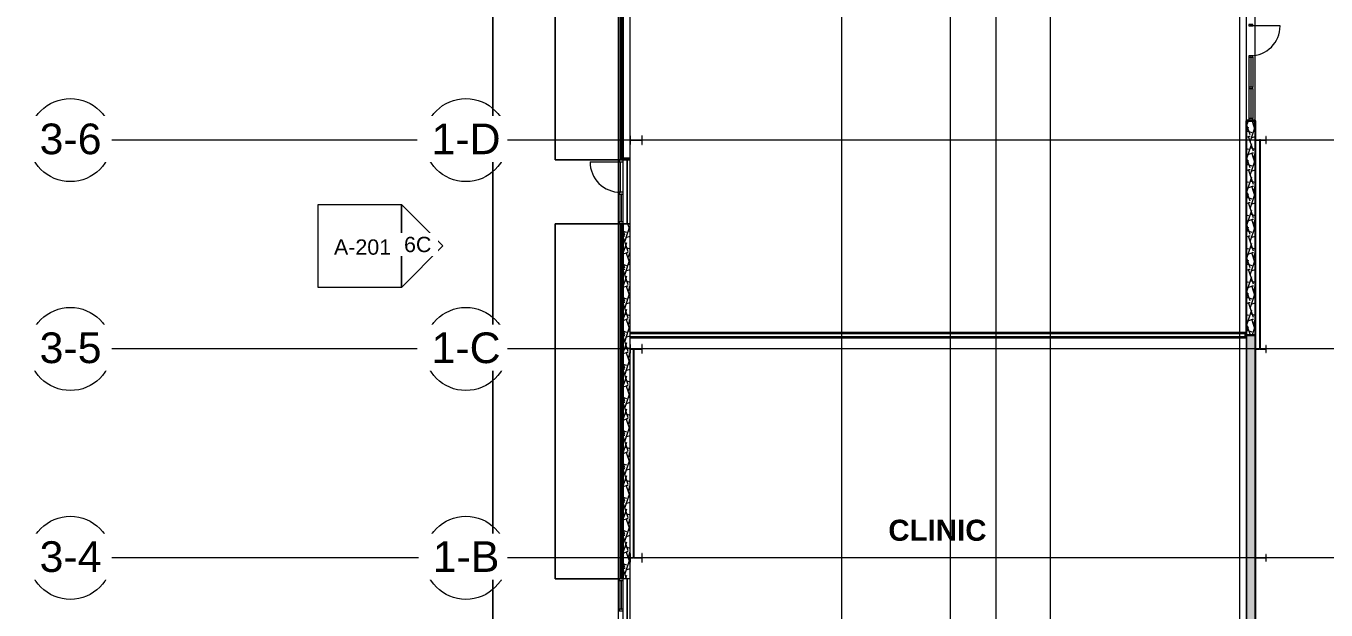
# Model space of a CAD drawing. Header units: inches. Extents: x 25369 to 33163, y -23509 to -20274.
# Drawn here: x 27303 to 28804, y -22169 to -21494 of the extents above; entities that cross this region are included whole.
import ezdxf

# ---------------------------------------------------------------- set-up
doc = ezdxf.new("R2010")
doc.units = ezdxf.units.IN
doc.header["$MEASUREMENT"] = 0
doc.linetypes.add('Grid Line 1_2_', pattern=[0.875, 0.5, -0.125, 0.125, -0.125])
for name, color, linetype, lineweight in [('A-DOOR', 31, 'Continuous', 13), ('A-FLOR', 192, 'Continuous', 13), ('A-GLAZ-CURT', 52, 'Continuous', 13), ('A-GLAZ-CWMG', 51, 'Continuous', 13), ('A-SITE-ROAD', 130, 'Continuous', 70), ('A-SITE-SWLK', 140, 'Continuous', 70), ('A-WALL', 113, 'Continuous', 13), ('A-WALL-PATT', 111, 'Continuous', 25), ('C-TOPO', 7, 'Continuous', 13), ('G-ANNO-SYMB', 111, 'Continuous', 9), ('I-WALL', 2, 'Continuous', 13), ('L-SITE-WALL', 31, 'Continuous', 13), ('M-AREA-IDEN', 171, 'Continuous', 9), ('S-BEAM', 12, 'Continuous', 13), ('S-COLS', 52, 'Continuous', 13), ('S-GRID', 1, 'Continuous', 9), ('S-GRID-IDEN', 1, 'Continuous', 9)]:
    doc.layers.add(name, color=color, linetype=linetype, lineweight=lineweight)
doc.styles.add('Arial', font='arial.ttf', dxfattribs={"height": 35.407186})
doc.styles.add('Arial_1', font='arial.ttf', dxfattribs={"height": 17.703593})
doc.styles.add('Arial_B', font='arialbd.ttf', dxfattribs={"height": 24.354149})
pattern_1 = [(45, (5931.104, 0), (-19.00703, 19.00703), []), (45, (5931.104, 28.8), (-19.00703, 19.00703), [])]
pattern_2 = [(161.57, (5932.064, 0.96), (-7.6802237, -0.0009796), [0, -54.643, 6.067, 0]), (18.43, (5930.144, 0.96), (-7.6802237, 0.0009796), [0, -54.643, 6.067, 0]), (108.43, (5932.064, 0.96), (3.8382953, -19.20136532), [18.211, -42.499]), (71.57, (5930.144, 0.96), (3.8382953, 19.20136532), [18.211, -42.499])]
pattern_3 = [(0, (5931.104, 0), (61.44, 15.36), [2.534, -43.546, 2.534, -43.546, -245.76]), (0, (5931.104, 0), (61.44, 15.36), [-92.16, 2.534, -89.626, 2.534, -43.546, -107.52]), (0, (5931.104, 0), (61.44, 15.36), [-230.4, 2.534, -28.186, 2.534, -74.266]), (120, (5954.144, 7.68), (-44.02215, 45.528601), [2.534, -43.546, 2.534, -43.546, -245.76]), (120, (5954.144, 7.68), (-44.02215, 45.528601), [-92.16, 2.534, -89.626, 2.534, -43.546, -107.52]), (120, (5954.144, 7.68), (-44.02215, 45.528601), [-230.4, 2.534, -28.186, 2.534, -74.266]), (240, (5961.824, 38.4), (-17.41785, -60.888601), [2.534, -43.546, 2.534, -43.546, -245.76]), (240, (5961.824, 38.4), (-17.41785, -60.888601), [-92.16, 2.534, -89.626, 2.534, -43.546, -107.52]), (240, (5961.824, 38.4), (-17.41785, -60.888601), [-230.4, 2.534, -28.186, 2.534, -74.266])]

# ---------------------------------------------------------------- blocks, each defined once
blk = doc.blocks.new('Struct_Xcel_Sports Complex_rvt-2-Overall Floor Plan')
at = {"layer": 'A-FLOR', "color": 43, "lineweight": 9}
for p, q in [((22066.1, -21648.9), (22066.1, -21647.2)), ((22066.1, -21722.9), (22066.1, -21649.2)), ((22066.1, -22342.7), (22066.1, -22132.8))]:
    blk.add_line(p, q, dxfattribs=at)
at = {"layer": 'L-SITE-WALL', "color": 43, "lineweight": 9}
for p, q in [((22058.1, -21649.4), (22058.1, -21182.1)), ((22058.1, -21686.6), (22058.1, -21651.4)), ((22066.1, -21647.2), (22066.1, -21648.9)), ((22066.1, -21649.2), (22066.1, -21722.9)), ((22058.1, -22133.1), (22058.1, -21722.7)), ((22066.1, -22132.8), (22066.1, -22342.7))]:
    blk.add_line(p, q, dxfattribs=at)
blk = doc.blocks.new('Girt_C - 8_D-1405510-Overall Floor Plan')
at = {"layer": 'S-BEAM', "color": 43, "lineweight": 9}
for p, q in [((22061.6, -21143.7), (22061.6, -21646.8)), ((22069.6, -21380.1), (22069.6, -21148.8)), ((22069.6, -21621.3), (22069.6, -21390.1)), ((22069.6, -21646.8), (22069.6, -21631.3)), ((22069.3, -21647.2), (22062, -21647.2))]:
    blk.add_line(p, q, dxfattribs=at)
blk = doc.blocks.new('Door_Single_Storefront - one-1371400-Overall Floor Plan')
at = {"layer": 'A-DOOR', "color": 43, "lineweight": 9}
blk.add_line((-17.59375, -35.1875), (-17.59375, 0), dxfattribs=at)
blk.add_arc((-17.59375, 0), 35.1875, 270, 0, dxfattribs=at)
blk = doc.blocks.new('System Panel - INSULATED LOW-E GLAZING _SEE ELEVATIONS FOR U-FACTOR_ SHGC_ _ LT_-1354328-Overall Floor Plan')
at = {"layer": 'A-GLAZ-CURT', "color": 7}
for p, q in [((16.03125, 1.25), (-16.03125, 1.25)), ((-16.03125, 1.25), (-16.03125, 0.25)), ((-16.03125, 0.25), (16.03125, 0.25)), ((16.03125, 0.25), (16.03125, 1.25))]:
    blk.add_line(p, q, dxfattribs=at)
at = {"layer": 'A-GLAZ-CURT', "color": 10, "lineweight": 9}
for p, q in [((-16.03125, 0.25), (-16.03125, 1.25)), ((16.03125, 1.25), (-16.03125, 1.25)), ((-16.03125, 0.25), (16.03125, 0.25)), ((16.03125, 1.25), (16.03125, 0.25))]:
    blk.add_line(p, q, dxfattribs=at)
blk = doc.blocks.new('Rectangular Mullion - Exterior 2_ x 4_5_-1354325-Overall Floor Plan')
at = {"layer": 'A-GLAZ-CWMG', "color": 43, "lineweight": 9}
for p, q in [((22057, -21720.7), (22057, -21688.6)), ((22061.5, -21720.7), (22061.5, -21688.6))]:
    blk.add_line(p, q, dxfattribs=at)
blk = doc.blocks.new('Rectangular Mullion - Exterior 2_ x 4_5_-1212758-Overall Floor Plan')
at = {"layer": 'A-GLAZ-CWMG', "color": 7}
for p, q in [((-2, 1.5), (0, 1.5)), ((-2, -3), (-2, 1.5)), ((0, 1.5), (0, -3)), ((0, -3), (-2, -3))]:
    blk.add_line(p, q, dxfattribs=at)
blk = doc.blocks.new('Rectangular Mullion - Exterior 2_ x 4_5_-1305178-Overall Floor Plan')
at = {"layer": 'A-GLAZ-CWMG', "color": 7}
for p, q in [((0, 1.5), (-2, 1.5)), ((-2, 1.5), (-2, -3)), ((0, -3), (0, 1.5)), ((-2, -3), (0, -3))]:
    blk.add_line(p, q, dxfattribs=at)
blk = doc.blocks.new('Rectangular Mullion - Exterior 2_ x 4_5_-827470-Overall Floor Plan')
at = {"layer": 'A-GLAZ-CWMG', "color": 7}
for p, q in [((-1, 1.5), (1, 1.5)), ((-1, -3), (-1, 1.5)), ((1, 1.5), (1, -3)), ((1, -3), (-1, -3))]:
    blk.add_line(p, q, dxfattribs=at)
blk = doc.blocks.new('Round Bar - 1_-1251515-Overall Floor Plan')
at = {"layer": 'S-BEAM', "color": 43, "lineweight": 9}
for p, q in [((22796.3, -21748.2), (22796.3, -21867.6)), ((22797.3, -21867.6), (22797.3, -21748.2))]:
    blk.add_line(p, q, dxfattribs=at)
for start_param, end_param in [(0, 3.141593), (3.141593, 6.283185)]:
    blk.add_ellipse((22796.8, -21867.6), major_axis=(0.5, 0), ratio=0.829527, start_param=start_param, end_param=end_param, dxfattribs=at)
blk = doc.blocks.new('Round Bar - 1_-1251605-Overall Floor Plan')
at = {"layer": 'S-BEAM', "color": 43, "lineweight": 9}
for p, q in [((22796.3, -21626.3), (22796.3, -21749)), ((22797.3, -21749), (22797.3, -21626.3))]:
    blk.add_line(p, q, dxfattribs=at)
for start_param, end_param in [(0, 3.141593), (3.141593, 6.283185)]:
    blk.add_ellipse((22796.8, -21626.3), major_axis=(0.5, 0), ratio=0.836579, start_param=start_param, end_param=end_param, dxfattribs=at)
blk = doc.blocks.new('Round Bar - 1_-1267021-Overall Floor Plan')
at = {"layer": 'S-BEAM', "color": 43, "lineweight": 9}
for p, q in [((22073.1, -21867.7), (22073.1, -21988.9)), ((22074.1, -21988.9), (22074.1, -21867.7))]:
    blk.add_line(p, q, dxfattribs=at)
for centre, start_param, end_param in [((22073.6, -21867.7), 0, 3.141593), ((22073.6, -21867.7), 3.141593, 6.283185), ((22073.6, -22108.8), 3.926991, 5.497787)]:
    blk.add_ellipse(centre, major_axis=(0.5, 0), ratio=0.507473, start_param=start_param, end_param=end_param, dxfattribs=at)
blk = doc.blocks.new('Round Bar - 1_-1267063-Overall Floor Plan')
at = {"layer": 'S-BEAM', "color": 43, "lineweight": 9}
for p, q in [((22073.1, -21987.6), (22073.1, -22108.8)), ((22074.1, -22108.8), (22074.1, -21987.6))]:
    blk.add_line(p, q, dxfattribs=at)
for start_param, end_param in [(0, 3.141593), (3.141593, 6.283185)]:
    blk.add_ellipse((22073.6, -22108.8), major_axis=(0.5, 0), ratio=0.507473, start_param=start_param, end_param=end_param, dxfattribs=at)
blk = doc.blocks.new('System Panel - INSULATED LOW-E GLAZING _SEE ELEVATIONS FOR U-FACTOR_ SHGC_ _ LT_-1142345-Overall Floor Plan')
at = {"layer": 'A-GLAZ-CURT', "color": 7}
for p, q in [((16.53125, 1.25), (-16.53125, 1.25)), ((-16.53125, 1.25), (-16.53125, 0.25)), ((-16.53125, 0.25), (16.53125, 0.25)), ((16.53125, 0.25), (16.53125, 1.25))]:
    blk.add_line(p, q, dxfattribs=at)
at = {"layer": 'A-GLAZ-CURT', "color": 10, "lineweight": 9}
for p, q in [((-16.53125, 0.25), (-16.53125, 1.25)), ((16.53125, 1.25), (-16.53125, 1.25)), ((-16.53125, 0.25), (16.53125, 0.25)), ((16.53125, 1.25), (16.53125, 0.25))]:
    blk.add_line(p, q, dxfattribs=at)
blk = doc.blocks.new('Rectangular Mullion - Exterior 2_ x 4_5_-1135311-Overall Floor Plan')
at = {"layer": 'A-GLAZ-CWMG', "color": 43, "lineweight": 9}
for p, q in [((26123.4, -22752.2), (26123.4, -22785.3)), ((26127.9, -22752.2), (26127.9, -22785.3))]:
    blk.add_line(p, q, dxfattribs=at)
blk = doc.blocks.new('Rectangular Mullion - Exterior 2_ x 4_5_-1142372-Overall Floor Plan')
at = {"layer": 'A-GLAZ-CWMG', "color": 7}
for p, q in [((0, 1.5), (-2, 1.5)), ((-2, 1.5), (-2, -3)), ((0, -3), (0, 1.5)), ((-2, -3), (0, -3))]:
    blk.add_line(p, q, dxfattribs=at)
blk = doc.blocks.new('Rectangular Mullion - Exterior 2_ x 4_5_-1142343-Overall Floor Plan')
at = {"layer": 'A-GLAZ-CWMG', "color": 7}
for p, q in [((-1, 1.5), (1, 1.5)), ((-1, -3), (-1, 1.5)), ((1, 1.5), (1, -3)), ((1, -3), (-1, -3))]:
    blk.add_line(p, q, dxfattribs=at)
blk = doc.blocks.new('System Panel - Interior Glazing-1220293-Overall Floor Plan')
at = {"layer": 'A-GLAZ-CURT', "color": 7}
for p, q in [((17.21875, -0.5625), (-17.21875, -0.5625)), ((-17.21875, -0.5625), (-17.21875, -0.9375)), ((-17.21875, -0.9375), (17.21875, -0.9375)), ((17.21875, -0.9375), (17.21875, -0.5625))]:
    blk.add_line(p, q, dxfattribs=at)
blk = doc.blocks.new('System Panel - Interior Glazing-1870824-Overall Floor Plan')
at = {"layer": 'A-GLAZ-CURT', "color": 7}
for p, q in [((17.21875, -0.5625), (-17.21875, -0.5625)), ((-17.21875, -0.5625), (-17.21875, -0.9375)), ((-17.21875, -0.9375), (17.21875, -0.9375)), ((17.21875, -0.9375), (17.21875, -0.5625))]:
    blk.add_line(p, q, dxfattribs=at)
blk = doc.blocks.new('Rectangular Mullion - Interior 1_75_ x 4_5_-1179494-Overall Floor Plan')
at = {"layer": 'A-GLAZ-CWMG', "color": 43, "lineweight": 9}
for p, q in [((24570.5, -22362.3), (24604.9, -22362.3)), ((24570.5, -22366.8), (24604.9, -22366.8))]:
    blk.add_line(p, q, dxfattribs=at)
blk = doc.blocks.new('Rectangular Mullion - Interior 1_75_ x 4_5_-1220290-Overall Floor Plan')
at = {"layer": 'A-GLAZ-CWMG', "color": 7}
for p, q in [((-0.875, 3), (0.875, 3)), ((-0.875, -1.5), (-0.875, 3)), ((0.875, 3), (0.875, -1.5)), ((0.875, -1.5), (-0.875, -1.5))]:
    blk.add_line(p, q, dxfattribs=at)
blk = doc.blocks.new('Door_Single_Storefront - one-1371407-Overall Floor Plan')
at = {"layer": 'A-DOOR', "color": 43, "lineweight": 9}
blk.add_line((-17.21875, 34.4375), (-17.21875, 0), dxfattribs=at)
blk.add_arc((-17.21875, 0), 34.4375, 360, 90, dxfattribs=at)
blk = doc.blocks.new('Rectangular Mullion - Interior 1_75_ x 4_5_-1870858-Overall Floor Plan')
at = {"layer": 'A-GLAZ-CWMG', "color": 43, "lineweight": 9}
for p, q in [((22784.1, -21530.7), (22784.1, -21565.1)), ((22788.6, -21530.7), (22788.6, -21565.1))]:
    blk.add_line(p, q, dxfattribs=at)
blk = doc.blocks.new('Grid - Grid Head - Circle-14747-Overall Floor Plan')
at = {"layer": 'S-GRID-IDEN'}
blk.add_circle((0, 0), 0.25, dxfattribs=at)
blk = doc.blocks.new('Elevation - Detail Number-93309-Overall Floor Plan')
at = {"layer": 'G-ANNO-SYMB'}
for p, q in [((-0.25, -0.25), (-0.25, 0.25)), ((-0.25, 0.25), (0.25, 0.25)), ((0.25, 0.25), (0.25, -0.25)), ((0.25, -0.25), (-0.25, -0.25))]:
    blk.add_line(p, q, dxfattribs=at)
blk = doc.blocks.new('Elevation - Detail Number-93036-Overall Floor Plan')
at = {"layer": 'G-ANNO-SYMB'}
for p, q in [((0, 0.25), (-0.25, 0)), ((0.25, 0), (0, 0.25)), ((-0.25, 0), (0.25, 0))]:
    blk.add_line(p, q, dxfattribs=at)

msp = doc.modelspace()

# ---------------------------------------------------------------- hatches: boundary and pattern name
at = {"layer": 'A-WALL-PATT', "lineweight": 9}
h = msp.add_hatch(dxfattribs=at)
h.set_pattern_fill('FP_18', color=253, style=0, pattern_type=2)
h.set_pattern_definition(pattern_2)
h.paths.add_polyline_path([(28722.5, -21850.8), (28722.5, -21604.7), (28712.5, -21604.7), (28712.5, -21850.8), (28715.6, -21850.8)], flags=0)
h = msp.add_hatch(dxfattribs=at)
h.set_pattern_fill('FP_21', color=253, style=0, pattern_type=2)
h.set_pattern_definition([(0, (5931.104, 0), (0, 24), []), (90, (5931.104, 0), (-24, 1e-15), [])])
h.paths.add_polyline_path([(27992.2, -22132.8), (27992.2, -21722.9), (27991.2, -21722.9), (27991.2, -22132.8)], flags=0)
h = msp.add_hatch(dxfattribs=at)
h.set_pattern_fill('FP_20', color=253, style=0, pattern_type=2)
h.set_pattern_definition([(0, (5931.104, 0), (30.72, 7.68), [2.534, -20.506, 2.534, -20.506, -122.88]), (0, (5931.104, 0), (30.72, 7.68), [-46.08, 2.534, -43.546, 2.534, -20.506, -53.76]), (0, (5931.104, 0), (30.72, 7.68), [-115.2, 2.534, -12.826, 2.534, -35.866]), (120, (5942.624, 3.84), (-22.0110751, 22.7643004), [2.534, -20.506, 2.534, -20.506, -122.88]), (120, (5942.624, 3.84), (-22.0110751, 22.7643004), [-46.08, 2.534, -43.546, 2.534, -20.506, -53.76]), (120, (5942.624, 3.84), (-22.0110751, 22.7643004), [-115.2, 2.534, -12.826, 2.534, -35.866]), (240, (5946.464, 19.2), (-8.7089249, -30.4443004), [2.534, -20.506, 2.534, -20.506, -122.88]), (240, (5946.464, 19.2), (-8.7089249, -30.4443004), [-46.08, 2.534, -43.546, 2.534, -20.506, -53.76]), (240, (5946.464, 19.2), (-8.7089249, -30.4443004), [-115.2, 2.534, -12.826, 2.534, -35.866])])
h.paths.add_polyline_path([(27992.2, -22132.8), (27992.7, -22132.8), (27992.7, -21722.9), (27992.2, -21722.9), (27992.2, -22123.8)], flags=0)
h = msp.add_hatch(dxfattribs=at)
h.set_pattern_fill('FP_18', color=253, style=0, pattern_type=2)
h.set_pattern_definition(pattern_2)
h.paths.add_polyline_path([(28000.7, -22132.8), (28000.7, -21722.9), (27992.7, -21722.9), (27992.7, -22132.8)], flags=0)
h = msp.add_hatch(dxfattribs=at)
h.set_pattern_fill('FP_17', color=253, style=0, pattern_type=2)
h.set_pattern_definition(pattern_3)
h.paths.add_polyline_path([(28711.1, -21849.2), (28711.7, -21849.2), (28711.7, -21848.6), (28000.7, -21848.6), (28000.7, -21849.2), (28645.4, -21849.2)], flags=0)
h = msp.add_hatch(dxfattribs=at)
h.set_pattern_fill('FP_17', color=253, style=0, pattern_type=2)
h.set_pattern_definition(pattern_3)
h.paths.add_polyline_path([(28711.7, -21854.6), (28711.7, -21849.2), (28711.1, -21849.2), (28711.1, -21853.9), (28000.7, -21853.9), (28000.7, -21854.6), (28645.4, -21854.6)], flags=0)
h = msp.add_hatch(dxfattribs=at)
h.set_pattern_fill('FP_17', color=253, style=0, pattern_type=2)
h.set_pattern_definition(pattern_3)
h.paths.add_polyline_path([(28710.5, -21849.8), (28711.1, -21849.8), (28711.1, -21849.2), (28000.7, -21849.2), (28000.7, -21849.8), (28645.4, -21849.8)], flags=0)
h = msp.add_hatch(dxfattribs=at)
h.set_pattern_fill('FP_17', color=253, style=0, pattern_type=2)
h.set_pattern_definition(pattern_3)
h.paths.add_polyline_path([(28711.1, -21853.9), (28711.1, -21849.8), (28710.5, -21849.8), (28710.5, -21853.3), (28000.7, -21853.3), (28000.7, -21853.9), (28645.4, -21853.9)], flags=0)
h = msp.add_hatch(dxfattribs=at)
h.set_pattern_fill('FP_18', color=253, style=0, pattern_type=2)
h.set_pattern_definition(pattern_2)
h.paths.add_polyline_path([(28722.5, -22359.6), (28722.5, -22351.3), (28712.5, -22351.3), (28712.5, -22359.6), (28715.6, -22359.6)], flags=0)
h.paths.add_polyline_path([(28722.5, -22275.8), (28722.5, -21852.3), (28712.5, -21852.3), (28712.5, -22275.8)], flags=0)
at = {"layer": 'S-COLS', "lineweight": 9}
h = msp.add_hatch(dxfattribs=at)
h.set_pattern_fill('FP_15', color=253, style=0, pattern_type=2)
h.set_pattern_definition(pattern_1)
h.paths.add_polyline_path([(28000.7, -21649.2), (28000.7, -21646.8), (28000.5, -21647), (28000.4, -21647.2), (28000.1, -21648.9), (27993.4, -21648.9), (27993, -21647), (27992.7, -21646.8), (27992.7, -21649.2)], flags=0)
h = msp.add_hatch(dxfattribs=at)
h.set_pattern_fill('FP_15', color=253, style=0, pattern_type=2)
h.set_pattern_definition(pattern_1)
h.paths.add_polyline_path([(27992.7, -21725.3), (27993, -21725.2), (27993.1, -21724.9), (27993.4, -21723.2), (28000.1, -21723.2), (28000.5, -21725.2), (28000.7, -21725.3), (28000.7, -21722.9), (27992.7, -21722.9)], flags=0)
h = msp.add_hatch(dxfattribs=at)
h.set_pattern_fill('FP_15', color=253, style=0, pattern_type=2)
h.set_pattern_definition(pattern_1)
h.paths.add_polyline_path([(28001.2, -21872.6), (28001.2, -21868.4), (28001.4, -21867.9), (28001.9, -21867.7), (28004.3, -21867.6), (28004.4, -21867.5), (28004.7, -21867.4), (28005.2, -21867.6), (28005.2, -21867.7), (28013.8, -21867.8), (28014.1, -21867.9), (28014.3, -21868.4), (28014.3, -21872.6), (28014.7, -21872.6), (28014.7, -21862.6), (28014.3, -21862.6), (28014.3, -21866.7), (28014.1, -21867.2), (28013.6, -21867.4), (28001.9, -21867.4), (28001.4, -21867.2), (28001.2, -21866.7), (28001.2, -21862.6), (28000.7, -21862.6), (28000.7, -21872.6)], flags=0)
h = msp.add_hatch(dxfattribs=at)
h.set_pattern_fill('FP_15', color=253, style=0, pattern_type=2)
h.set_pattern_definition(pattern_1)
h.paths.add_polyline_path([(28735.2, -21871.6), (28735.2, -21863.6), (28734.8, -21863.6), (28734.8, -21866.7), (28734.6, -21867.2), (28734.1, -21867.4), (28728.4, -21867.5), (28728.4, -21867.7), (28734.1, -21867.7), (28734.6, -21867.9), (28734.8, -21868.4), (28734.8, -21871.6)], flags=0)
h.paths.add_polyline_path([(28722.5, -21871.6), (28722.9, -21871.6), (28722.9, -21868.4), (28723.1, -21867.9), (28723.6, -21867.7), (28727.4, -21867.6), (28727.4, -21867.4), (28723.6, -21867.4), (28723.1, -21867.2), (28722.9, -21866.7), (28722.9, -21863.6), (28722.5, -21863.6)], flags=0)
h = msp.add_hatch(dxfattribs=at)
h.set_pattern_fill('FP_15', color=253, style=0, pattern_type=2)
h.set_pattern_definition(pattern_1)
h.paths.add_polyline_path([(28014.3, -22113.8), (28014.7, -22113.8), (28014.7, -22103.8), (28014.3, -22103.8), (28014.3, -22108), (28014.1, -22108.5), (28013.6, -22108.7), (28005.2, -22108.7), (28005.2, -22108.9), (28005.2, -22108.9), (28013.8, -22109), (28014.1, -22109.1), (28014.3, -22109.6)], flags=0)
h.paths.add_polyline_path([(28001.2, -22113.8), (28001.2, -22109.6), (28001.4, -22109.1), (28001.9, -22108.9), (28004.3, -22108.9), (28004.2, -22108.7), (28001.9, -22108.7), (28001.4, -22108.5), (28001.2, -22108), (28001.2, -22103.8), (28000.7, -22103.8), (28000.7, -22113.8)], flags=0)
h = msp.add_hatch(dxfattribs=at)
h.set_pattern_fill('FP_15', color=253, style=0, pattern_type=2)
h.set_pattern_definition(pattern_1)
h.paths.add_polyline_path([(28735.2, -22112.8), (28735.2, -22104.8), (28734.8, -22104.8), (28734.8, -22108), (28734.6, -22108.5), (28734.1, -22108.7), (28723.6, -22108.7), (28723.1, -22108.5), (28722.9, -22108), (28722.9, -22104.8), (28722.5, -22104.8), (28722.5, -22112.8), (28722.9, -22112.8), (28722.9, -22109.6), (28723.1, -22109.1), (28723.6, -22108.9), (28734.1, -22108.9), (28734.6, -22109.1), (28734.8, -22109.6), (28734.8, -22112.8)], flags=0)

# ---------------------------------------------------------------- linework, layer by layer
at = {"layer": 'A-SITE-ROAD', "color": 43, "lineweight": 9}
msp.add_line((27842.3, -20555), (27842.3, -22983.1), dxfattribs=at)
at = {"layer": 'A-SITE-SWLK', "color": 43, "lineweight": 9}
for p, q in [((27914.3, -20555), (27914.3, -21649.2)), ((27914.3, -21649.2), (27989.2, -21649.2)), ((27914.3, -21722.9), (27989.2, -21722.9)), ((27914.3, -21722.9), (27914.3, -22133.1)), ((27914.3, -22133.1), (27988.1, -22133.1))]:
    msp.add_line(p, q, dxfattribs=at)
at = {"layer": 'A-WALL', "color": 7}
for p, q in [((27989.6, -21182.4), (27989.6, -21649.1)), ((27991.1, -21649.1), (27991.1, -21182.4)), ((28722.5, -21604.7), (28712.5, -21604.7)), ((28712.5, -21604.7), (28712.5, -21850.8)), ((28722.5, -21604.7), (28722.5, -21850.8)), ((27989.6, -21649.1), (27991.1, -21649.1)), ((28000.7, -21722.9), (27989.4, -21722.9)), ((27989.4, -21722.9), (27989.4, -22132.8)), ((27989.7, -21722.9), (27989.7, -22132.8)), ((27991.2, -21722.9), (27991.2, -22132.8)), ((27992.2, -21722.9), (27992.2, -22132.8)), ((27992.7, -21722.9), (27992.7, -22132.8)), ((28000.7, -22132.8), (28000.7, -21722.9)), ((28000.7, -21849.2), (28711.1, -21849.2)), ((28000.7, -21849.8), (28710.5, -21849.8)), ((28710.5, -21849.8), (28710.5, -21853.3)), ((28711.1, -21849.2), (28711.1, -21853.9)), ((28712.5, -21850.8), (28722.5, -21850.8)), ((28722.5, -21852.3), (28712.5, -21852.3)), ((28722.5, -21852.3), (28722.5, -22275.8)), ((28000.7, -21853.3), (28710.5, -21853.3)), ((28000.7, -21853.9), (28711.1, -21853.9)), ((27989.4, -22132.8), (28000.7, -22132.8))]:
    msp.add_line(p, q, dxfattribs=at)
at = {"layer": 'C-TOPO', "color": 43, "lineweight": 9}
for p, q in [((27842.3, -22983.1), (27842.3, -20555)), ((27842.3, -20555), (27842.3, -22983.1)), ((27914.3, -20555), (27914.3, -21649.2)), ((27914.3, -21649.2), (27914.3, -20555)), ((27914.3, -21649.2), (27989.2, -21649.2)), ((27989.2, -21649.2), (27914.3, -21649.2)), ((27989.2, -21649.2), (27989.2, -21649.4)), ((27989.2, -21649.4), (27989.2, -21649.2)), ((27989.2, -21651.4), (27989.2, -21686.6)), ((27989.2, -21686.6), (27989.2, -21651.4)), ((27989.2, -21722.9), (27914.3, -21722.9)), ((27914.3, -21722.9), (27914.3, -22133.1)), ((27914.3, -22133.1), (27914.3, -21722.9)), ((27914.3, -21722.9), (27989.2, -21722.9)), ((27989.2, -21722.7), (27989.2, -21722.9)), ((27989.2, -21722.9), (27989.2, -21722.7)), ((27914.3, -22133.1), (27988.1, -22133.1)), ((27988.1, -22133.1), (27914.3, -22133.1))]:
    msp.add_line(p, q, dxfattribs=at)
at = {"layer": 'G-ANNO-SYMB'}
for p, q in [((28370.3, -20694.3), (28370.3, -23078.5)), ((28423, -20695.6), (28423, -23077.3))]:
    msp.add_line(p, q, dxfattribs=at)
at = {"layer": 'I-WALL', "color": 7}
for p, q in [((28723.2, -21603.9), (28711.7, -21603.9)), ((28711.7, -21603.9), (28711.7, -21851.6)), ((28723.2, -22276.6), (28723.2, -21603.9)), ((28711.7, -21848.6), (28000.7, -21848.6)), ((28711.7, -21854.6), (28711.7, -21848.6)), ((28711.7, -21851.6), (28723.2, -21851.6)), ((28712.5, -21851.6), (28712.5, -22276.6)), ((28000.7, -21854.6), (28711.7, -21854.6))]:
    msp.add_line(p, q, dxfattribs=at)
at = {"layer": 'L-SITE-WALL', "color": 43, "lineweight": 9}
for p, q in [((27987.2, -22800.8), (27987.2, -20889.6)), ((27989.2, -21182.1), (27989.2, -21649.4)), ((27989.2, -21651.4), (27989.2, -21686.6)), ((27989.2, -21722.7), (27989.2, -22133.1))]:
    msp.add_line(p, q, dxfattribs=at)
at = {"layer": 'S-COLS', "color": 7}
for p, q in [((28722.5, -21603.3), (28712.5, -21603.3)), ((28712.5, -21603.3), (28712.5, -21606.2)), ((28712.9, -21605.8), (28713.2, -21603.8)), ((28713.2, -21603.8), (28721.8, -21603.8)), ((28721.8, -21603.8), (28722.1, -21605.8)), ((28722.5, -21606.2), (28722.5, -21603.3)), ((28001.2, -21621.3), (28000.7, -21621.3)), ((28000.7, -21621.3), (28000.7, -21631.3)), ((28001.2, -21625.5), (28001.2, -21621.3)), ((28001.2, -21631.3), (28001.2, -21627.1)), ((28013.6, -21626.2), (28001.9, -21626.2)), ((28001.9, -21626.4), (28013.6, -21626.4)), ((28014.7, -21621.3), (28014.3, -21621.3)), ((28014.3, -21621.3), (28014.3, -21625.5)), ((28014.3, -21627.1), (28014.3, -21631.3)), ((28014.7, -21631.3), (28014.7, -21621.3)), ((28722.9, -21622.3), (28722.5, -21622.3)), ((28722.5, -21622.3), (28722.5, -21630.3)), ((28722.9, -21625.5), (28722.9, -21622.3)), ((28722.9, -21630.3), (28722.9, -21627.1)), ((28727.4, -21626.2), (28723.6, -21626.2)), ((28723.6, -21626.4), (28727.4, -21626.4)), ((28734.1, -21626.2), (28728.3, -21626.2)), ((28728.4, -21626.4), (28734.1, -21626.4)), ((28735.2, -21622.3), (28734.8, -21622.3)), ((28734.8, -21622.3), (28734.8, -21625.5)), ((28734.8, -21627.1), (28734.8, -21630.3)), ((28735.2, -21630.3), (28735.2, -21622.3)), ((28000.7, -21631.3), (28001.2, -21631.3)), ((28014.3, -21631.3), (28014.7, -21631.3)), ((28722.5, -21630.3), (28722.9, -21630.3)), ((28734.8, -21630.3), (28735.2, -21630.3)), ((27992.7, -21646.8), (27992.7, -21649.2)), ((27992.7, -21649.2), (28000.7, -21649.2)), ((27993.4, -21648.9), (27993.1, -21647.2)), ((28000.1, -21648.9), (27993.4, -21648.9)), ((28000.4, -21647.2), (28000.1, -21648.9)), ((28000.7, -21649.2), (28000.7, -21646.8)), ((28000.7, -21722.9), (27992.7, -21722.9)), ((27992.7, -21722.9), (27992.7, -21725.3)), ((27993.1, -21724.9), (27993.4, -21723.2)), ((27993.4, -21723.2), (28000.1, -21723.2)), ((28000.1, -21723.2), (28000.4, -21724.9)), ((28000.7, -21725.3), (28000.7, -21722.9)), ((28001.2, -21862.6), (28000.7, -21862.6)), ((28000.7, -21862.6), (28000.7, -21872.6)), ((28001.2, -21866.7), (28001.2, -21862.6)), ((28013.6, -21867.4), (28001.9, -21867.4)), ((28014.7, -21862.6), (28014.3, -21862.6)), ((28014.3, -21862.6), (28014.3, -21866.7)), ((28014.7, -21872.6), (28014.7, -21862.6)), ((28722.9, -21863.6), (28722.5, -21863.6)), ((28722.5, -21863.6), (28722.5, -21871.6)), ((28722.9, -21866.7), (28722.9, -21863.6)), ((28727.4, -21867.4), (28723.6, -21867.4)), ((28734.1, -21867.4), (28728.4, -21867.4)), ((28735.2, -21863.6), (28734.8, -21863.6)), ((28734.8, -21863.6), (28734.8, -21866.7)), ((28735.2, -21871.6), (28735.2, -21863.6)), ((28000.7, -21872.6), (28001.2, -21872.6)), ((28001.2, -21872.6), (28001.2, -21868.4)), ((28001.9, -21867.7), (28004.2, -21867.7)), ((28005.2, -21867.7), (28013.6, -21867.7)), ((28014.3, -21868.4), (28014.3, -21872.6)), ((28014.3, -21872.6), (28014.7, -21872.6)), ((28722.5, -21871.6), (28722.9, -21871.6)), ((28722.9, -21871.6), (28722.9, -21868.4)), ((28723.6, -21867.7), (28727.4, -21867.7)), ((28728.3, -21867.7), (28734.1, -21867.7)), ((28734.8, -21868.4), (28734.8, -21871.6)), ((28734.8, -21871.6), (28735.2, -21871.6)), ((28001.2, -22103.8), (28000.7, -22103.8)), ((28000.7, -22103.8), (28000.7, -22113.8)), ((28001.2, -22108), (28001.2, -22103.8)), ((28014.7, -22103.8), (28014.3, -22103.8)), ((28014.3, -22103.8), (28014.3, -22108)), ((28014.7, -22113.8), (28014.7, -22103.8)), ((28722.9, -22104.8), (28722.5, -22104.8)), ((28722.5, -22104.8), (28722.5, -22112.8)), ((28722.9, -22108), (28722.9, -22104.8)), ((28735.2, -22104.8), (28734.8, -22104.8)), ((28734.8, -22104.8), (28734.8, -22108)), ((28735.2, -22112.8), (28735.2, -22104.8)), ((28000.7, -22113.8), (28001.2, -22113.8)), ((28001.2, -22113.8), (28001.2, -22109.6)), ((28004.2, -22108.7), (28001.9, -22108.7)), ((28001.9, -22108.9), (28004.4, -22108.9)), ((28005.1, -22108.9), (28013.6, -22108.9)), ((28013.6, -22108.7), (28005.2, -22108.7)), ((28014.3, -22109.6), (28014.3, -22113.8)), ((28014.3, -22113.8), (28014.7, -22113.8)), ((28722.5, -22112.8), (28722.9, -22112.8)), ((28722.9, -22112.8), (28722.9, -22109.6)), ((28734.1, -22108.7), (28723.6, -22108.7)), ((28723.6, -22108.9), (28734.1, -22108.9)), ((28734.8, -22109.6), (28734.8, -22112.8)), ((28734.8, -22112.8), (28735.2, -22112.8))]:
    msp.add_line(p, q, dxfattribs=at)
for centre, radius, start, end in [((28712.5, -21605.8), 0.436, 270, 0), ((28722.5, -21605.8), 0.436, 180, 270), ((28001.9, -21625.5), 0.691, 180, 270), ((28001.9, -21627.1), 0.691, 90, 180), ((28013.6, -21625.5), 0.691, 270, 0), ((28013.6, -21627.1), 0.691, 0, 90), ((28723.6, -21625.5), 0.691, 180, 270), ((28723.6, -21627.1), 0.691, 90, 180), ((28734.1, -21625.5), 0.691, 270, 0), ((28734.1, -21627.1), 0.691, 0, 90), ((27992.7, -21647.2), 0.39, 0, 90), ((28000.7, -21647.2), 0.39, 90, 180), ((27992.7, -21724.9), 0.39, 270, 0), ((28000.7, -21724.9), 0.39, 180, 270), ((28001.9, -21866.7), 0.691, 180, 270), ((28013.6, -21866.7), 0.691, 270, 0), ((28723.6, -21866.7), 0.691, 180, 270), ((28734.1, -21866.7), 0.691, 270, 0), ((28001.9, -21868.4), 0.691, 90, 180), ((28013.6, -21868.4), 0.691, 0, 90), ((28723.6, -21868.4), 0.691, 90, 180), ((28734.1, -21868.4), 0.691, 0, 90), ((28001.9, -22108), 0.691, 180, 270), ((28001.9, -22109.6), 0.691, 90, 180), ((28013.6, -22108), 0.691, 270, 0), ((28013.6, -22109.6), 0.691, 0, 90), ((28723.6, -22108), 0.691, 180, 270), ((28723.6, -22109.6), 0.691, 90, 180), ((28734.1, -22108), 0.691, 270, 0), ((28734.1, -22109.6), 0.691, 0, 90)]:
    msp.add_arc(centre, radius, start, end, dxfattribs=at)
at = {"layer": 'S-GRID', "linetype": 'Grid Line 1_2_'}
for p, q in [((28000.7, -23155.1), (28000.7, -20370)), ((28245, -23155.1), (28245, -20370)), ((28486.2, -23155.1), (28486.2, -20370)), ((28712.5, -22389.6), (28712.5, -20370)), ((27992.7, -22996.3), (27992.7, -20466)), ((28704.5, -22389.6), (28704.5, -20550.1)), ((28712.5, -22389.6), (28712.5, -20646.1)), ((28722.5, -22389.6), (28722.5, -20646.1))]:
    msp.add_line(p, q, dxfattribs=at)

# ---------------------------------------------------------------- block references
at = {"color": 250, "lineweight": 5}
msp.add_blockref('Struct_Xcel_Sports Complex_rvt-2-Overall Floor Plan', (5931.1, 0), dxfattribs=at)
at = {"layer": 'A-DOOR', "color": 43, "lineweight": 9, "rotation": 270}
for name, p in [('Door_Single_Storefront - one-1371407-Overall Floor Plan', (28716.7, -21511.7)), ('Door_Single_Storefront - one-1371400-Overall Floor Plan', (27989.6, -21669))]:
    msp.add_blockref(name, p, dxfattribs=at)
at = {"layer": 'A-GLAZ-CURT', "color": 43, "lineweight": 9, "rotation": 90}
for name, p in [('System Panel - Interior Glazing-1870824-Overall Floor Plan', (28716.7, -21547.9)), ('System Panel - Interior Glazing-1220293-Overall Floor Plan', (28716.7, -21584.1))]:
    msp.add_blockref(name, p, dxfattribs=at)
at = {"layer": 'A-GLAZ-CURT', "color": 10, "lineweight": 9}
for name, p, rotation in [('System Panel - INSULATED LOW-E GLAZING _SEE ELEVATIONS FOR U-FACTOR_ SHGC_ _ LT_-1354328-Overall Floor Plan', (27989.6, -21704.6), 270), ('System Panel - INSULATED LOW-E GLAZING _SEE ELEVATIONS FOR U-FACTOR_ SHGC_ _ LT_-1142345-Overall Floor Plan', (27989.6, -22151.6), 270.0000000000001)]:
    msp.add_blockref(name, p, dxfattribs=dict(at, rotation=rotation))
at = {"layer": 'A-GLAZ-CWMG', "color": 43, "lineweight": 9, "extrusion": (0, 0, -1)}
for name, p, rotation in [('Rectangular Mullion - Interior 1_75_ x 4_5_-1220290-Overall Floor Plan', (-28716.7, -21493.6), 90), ('Rectangular Mullion - Interior 1_75_ x 4_5_-1220290-Overall Floor Plan', (-28716.7, -21529.8), 90), ('Rectangular Mullion - Interior 1_75_ x 4_5_-1220290-Overall Floor Plan', (-28716.7, -21566), 90), ('Rectangular Mullion - Interior 1_75_ x 4_5_-1220290-Overall Floor Plan', (-28716.7, -21602.2), 90), ('Rectangular Mullion - Exterior 2_ x 4_5_-827470-Overall Floor Plan', (-27989.6, -21687.6), 270), ('Rectangular Mullion - Exterior 2_ x 4_5_-1212758-Overall Floor Plan', (-27989.6, -21722.7), 270), ('Rectangular Mullion - Exterior 2_ x 4_5_-1142343-Overall Floor Plan', (-27989.6, -22169.1), 269.9999999999999)]:
    msp.add_blockref(name, p, dxfattribs=dict(at, rotation=rotation))
at = {"layer": 'A-GLAZ-CWMG', "color": 43, "lineweight": 9}
for name in ['Rectangular Mullion - Interior 1_75_ x 4_5_-1870858-Overall Floor Plan', 'Rectangular Mullion - Exterior 2_ x 4_5_-1354325-Overall Floor Plan']:
    msp.add_blockref(name, (5931.1, 0), dxfattribs=at)
for name, p, rotation in [('Rectangular Mullion - Interior 1_75_ x 4_5_-1179494-Overall Floor Plan', (51082, 3003.6), 270), ('Rectangular Mullion - Exterior 2_ x 4_5_-1305178-Overall Floor Plan', (27989.6, -21649.4), 90), ('Rectangular Mullion - Exterior 2_ x 4_5_-1142372-Overall Floor Plan', (27989.6, -22133.1), 90.00000000000006), ('Rectangular Mullion - Exterior 2_ x 4_5_-1135311-Overall Floor Plan', (54116, -44920.4), 180)]:
    msp.add_blockref(name, p, dxfattribs=dict(at, rotation=rotation))
at = {"layer": 'G-ANNO-SYMB', "xscale": 191.9999999999999, "yscale": 191.9999999999999, "zscale": 191.9999999999999}
msp.add_blockref('Elevation - Detail Number-93309-Overall Floor Plan', (27688.6, -21748.6), dxfattribs=at)
at = {"layer": 'S-BEAM', "color": 43, "lineweight": 9}
for name in ['Girt_C - 8_D-1405510-Overall Floor Plan', 'Round Bar - 1_-1251605-Overall Floor Plan', 'Round Bar - 1_-1251515-Overall Floor Plan', 'Round Bar - 1_-1267021-Overall Floor Plan', 'Round Bar - 1_-1267063-Overall Floor Plan']:
    msp.add_blockref(name, (5931.1, 0), dxfattribs=at)
at = {"layer": 'S-GRID-IDEN', "xscale": 191.9999999999999, "yscale": 191.9999999999999, "zscale": 191.9999999999999, "rotation": 89.99999999999984}
for p in [(27354.5, -21626.3), (27811.1, -21626.3), (27354.5, -21867.6), (27811.1, -21867.6), (27354.5, -22108.8), (27811.1, -22108.8)]:
    msp.add_blockref('Grid - Grid Head - Circle-14747-Overall Floor Plan', p, dxfattribs=at)

# ---------------------------------------------------------------- texts
at = {"layer": 'M-AREA-IDEN', "insert": (28355.5, -22064.8), "char_height": 24.35, "width": 131.616, "attachment_point": 2, "line_spacing_factor": 0.938532, "style": 'Arial_B'}
msp.add_mtext('CLINIC', dxfattribs=at)

# ---------------------------------------------------------------- next in the draw order: texts
at = {"layer": 'G-ANNO-SYMB', "insert": (27691.8, -21741), "char_height": 17.7, "width": 78.624, "attachment_point": 2, "line_spacing_factor": 0.938532, "style": 'Arial_1', "bg_fill": 3, "box_fill_scale": 1.25, "bg_fill_color": 0, "bg_fill_transparency": 0}
msp.add_mtext('A-201', dxfattribs=at)
at = {"layer": 'S-GRID-IDEN', "char_height": 35.41, "width": 85.104, "attachment_point": 2, "line_spacing_factor": 0.938532, "style": 'Arial', "bg_fill": 3, "box_fill_scale": 1.25, "bg_fill_color": 0, "bg_fill_transparency": 0}
for s, insert in [('3-6', (27354.7, -21607.2)), ('3-5', (27354.7, -21848.5)), ('3-4', (27354.7, -22089.7))]:
    msp.add_mtext(s, dxfattribs=dict(at, insert=insert))

# ---------------------------------------------------------------- next in the draw order: linework, layer by layer
at = {"layer": 'S-GRID', "linetype": 'Grid Line 1_2_'}
for p, q in [((32358.4, -21626.3), (27402.5, -21626.3)), ((32358.4, -21867.6), (27402.5, -21867.6)), ((32358.4, -22108.8), (27402.5, -22108.8))]:
    msp.add_line(p, q, dxfattribs=at)

# ---------------------------------------------------------------- next in the draw order: block references
at = {"layer": 'G-ANNO-SYMB', "extrusion": (0, 0, -1), "xscale": 191.9999999999999, "yscale": 191.9999999999999, "zscale": 191.9999999999999, "rotation": 90.00000000002636}
msp.add_blockref('Elevation - Detail Number-93036-Overall Floor Plan', (-27736.6, -21748.6), dxfattribs=at)

# ---------------------------------------------------------------- next in the draw order: texts
at = {"layer": 'G-ANNO-SYMB', "insert": (27755.5, -21738), "char_height": 17.7, "width": 37.584, "attachment_point": 2, "line_spacing_factor": 0.938532, "style": 'Arial_1', "bg_fill": 3, "box_fill_scale": 1.25, "bg_fill_color": 0, "bg_fill_transparency": 0}
msp.add_mtext('6C', dxfattribs=at)
at = {"layer": 'S-GRID-IDEN', "char_height": 35.41, "attachment_point": 2, "line_spacing_factor": 0.938532, "style": 'Arial', "bg_fill": 3, "box_fill_scale": 1.25, "bg_fill_color": 0, "bg_fill_transparency": 0}
for s, insert, width in [('1-D', (27811.3, -21607.2), 94.608), ('1-C', (27811.3, -21848.5), 94.608), ('1-B', (27811.3, -22089.7), 91.584)]:
    msp.add_mtext(s, dxfattribs=dict(at, insert=insert, width=width))

# ---------------------------------------------------------------- next in the draw order: linework, layer by layer
at = {"layer": 'S-GRID', "linetype": 'Grid Line 1_2_'}
for p, q in [((33028.6, -21626.3), (27859.1, -21626.3)), ((33028.6, -21867.6), (27859.1, -21867.6)), ((33028.6, -22108.8), (27859.1, -22108.8))]:
    msp.add_line(p, q, dxfattribs=at)

doc.saveas('drawing.dxf')
